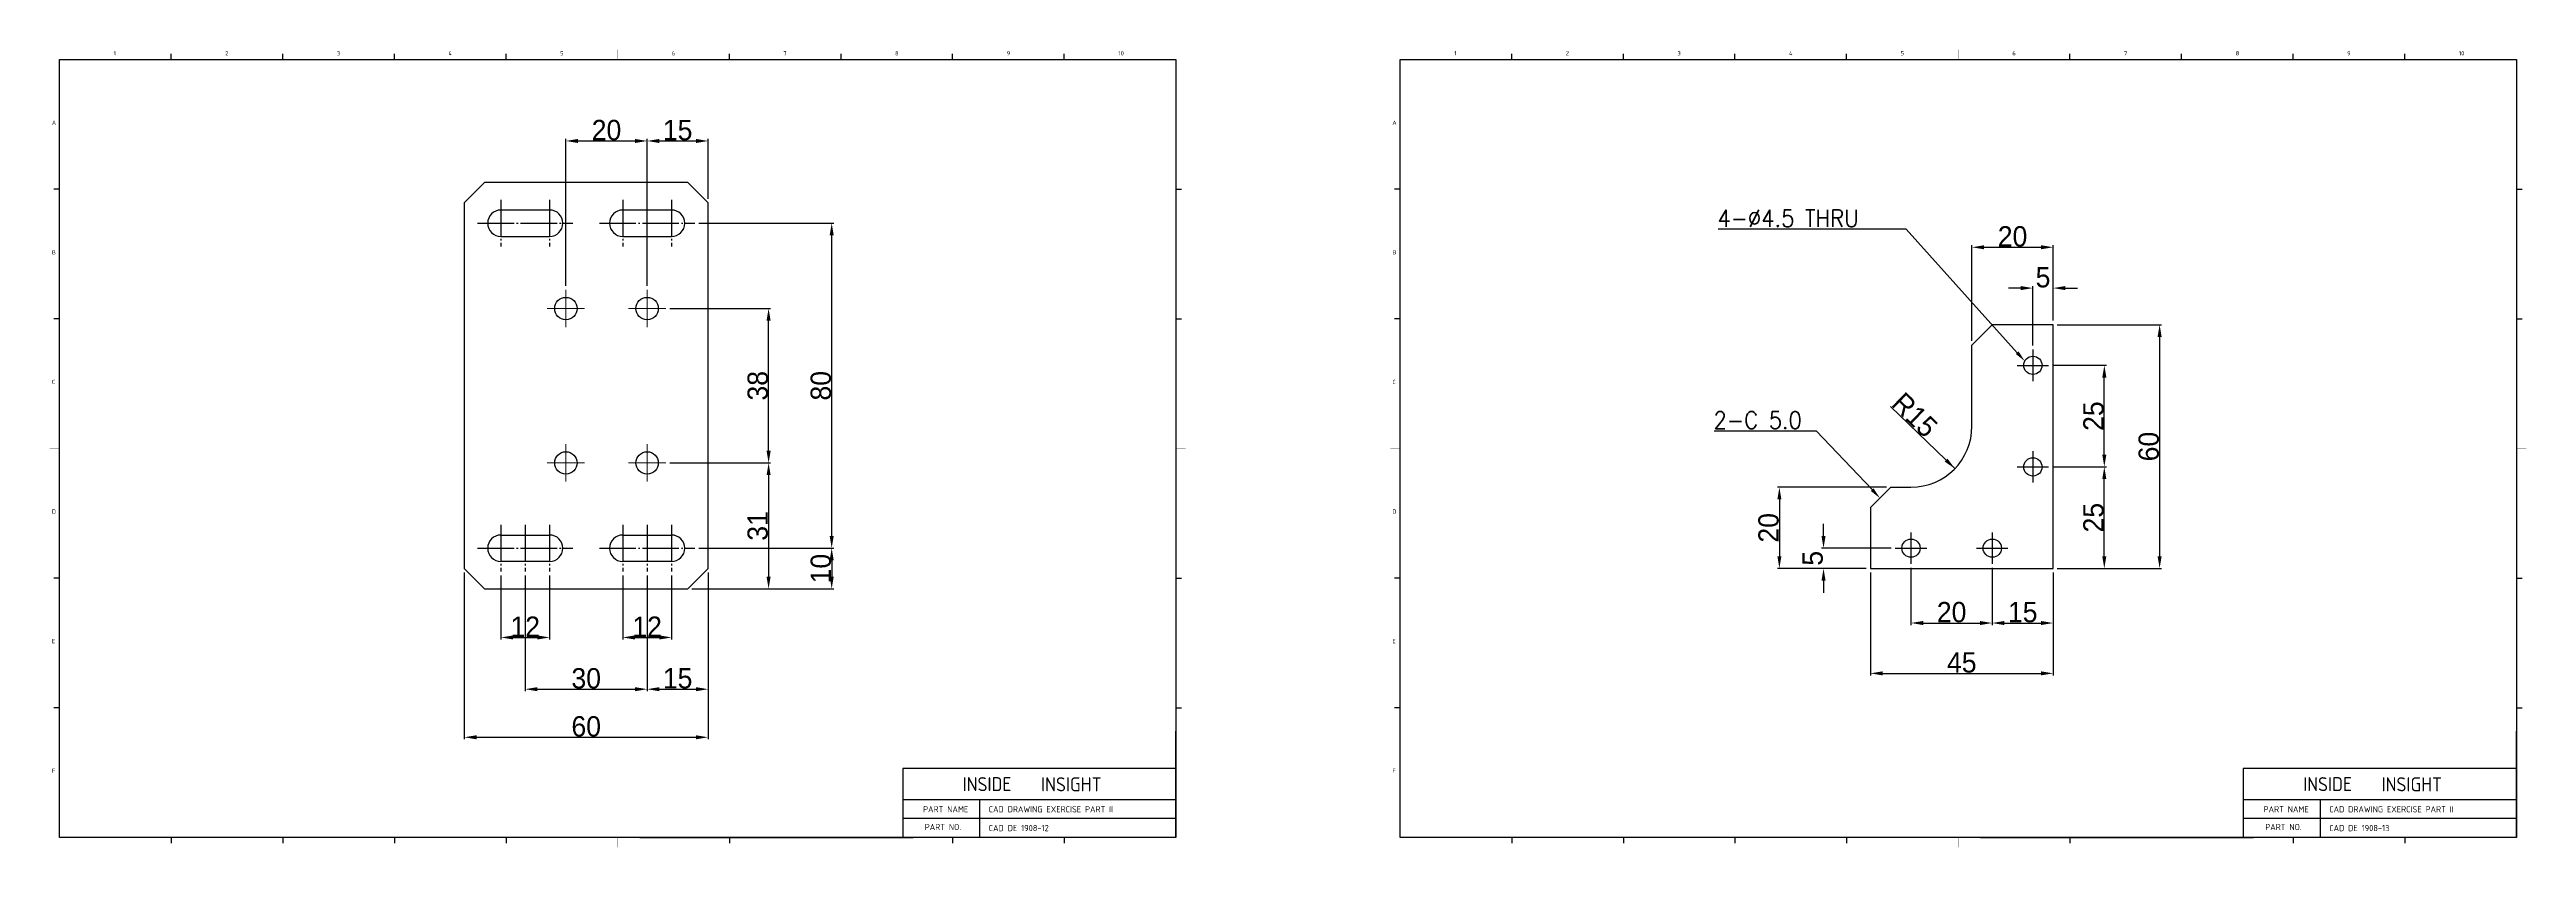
# Model space of a CAD drawing. Header units: inches. Extents: x 328 to 12229, y 132 to 477.
# Drawn here: x 10161 to 10770, y 133 to 330 of the extents above; entities that cross this region are included whole.
import ezdxf

# ---------------------------------------------------------------- set-up
doc = ezdxf.new("R2010")
doc.units = ezdxf.units.IN
doc.header["$MEASUREMENT"] = 0
doc.linetypes.add('C2', pattern=[7.05, 6, -0.4, 0.25, -0.4])
doc.linetypes.add('D2', pattern=[11.2, 8, -0.8, 0.4, -0.8, 0.4, -0.8])
doc.layers.add('1', color=1, linetype='C2')
doc.layers.add('3', color=3, linetype='D2')
doc.layers.add('DIMENSION', color=3, linetype='Continuous', lineweight=25)
doc.styles.add('A', font='GENISO', dxfattribs={"bigfont": 'WHGTXT'})
doc.styles.add('CADRASTD', font='romans.shx', dxfattribs={"width": 0.9, "bigfont": 'fhg.shx'})
doc.styles.get("Standard").update_dxf_attribs({"font": 'gulim.ttc'})
doc.dimstyles.new('Copy of Copy of inside insight-1', dxfattribs={"dimscale": 100, "dimtxt": 5, "dimasz": 3, "dimexe": 0.5, "dimexo": 1, "dimgap": 0.09, "dimtad": 1, "dimdec": 0, "dimzin": 0, "dimdsep": 46, "dimtxsty": 'Standard', "dimcen": 0.09, "dimdle": 1, "dimclrd": 3, "dimclre": 3, "dimclrt": 2, "dimadec": 0, "dimazin": 0, "dimtfac": 1, "dimtdec": 0, "dimtofl": 0, "dimtmove": 0, "dimatfit": 3, "dimfxl": 0, "dimtolj": 1, "dimtzin": 0, "dimarcsym": 0})

# ---------------------------------------------------------------- blocks, each defined once
blk = doc.blocks.new('SW_CENTERMARKSYMBOL_5')
at = {"color": 0, "linetype": 'Continuous', "lineweight": 0}
for p, q in [((-2.5, 0), (-4.6, 0)), ((0, 0), (-2.5, 0)), ((0, 2.5), (0, 4.6)), ((0, 0), (0, 2.5)), ((0, 0), (0, -2.5)), ((0, 0), (2.5, 0)), ((2.5, 0), (4.6, 0)), ((0, -2.5), (0, -4.6))]:
    blk.add_line(p, q, dxfattribs=at)
blk = doc.blocks.new('*D571')
at = {"layer": 'Defpoints', "color": 0}
for p in [(10312.28, 228.07), (10317.68, 197.07), (10337.57, 197.07)]:
    blk.add_point(p, dxfattribs=at)
at = {"layer": 'DIMENSION', "color": 3, "lineweight": -2}
for p, q in [((10313.28, 228.07), (10338.07, 228.07)), ((10337.57, 225.07), (10337.57, 200.07)), ((10318.68, 197.07), (10338.07, 197.07))]:
    blk.add_line(p, q, dxfattribs=at)
at = {"layer": 'DIMENSION', "color": 3}
for points in [[(10338.07, 225.07), (10337.07, 225.07), (10337.57, 228.07)], [(10337.07, 200.07), (10338.07, 200.07), (10337.57, 197.07)]]:
    blk.add_solid(points, dxfattribs=at)
at = {"layer": 'DIMENSION', "color": 2, "insert": (10334.91, 212.57), "char_height": 5, "attachment_point": 5, "rotation": 90}
blk.add_mtext('\\A1;31', dxfattribs=at)
blk = doc.blocks.new('*D572')
at = {"layer": 'Defpoints', "color": 0}
for p in [(10312.28, 266.07), (10337.57, 266.07), (10312.28, 228.07)]:
    blk.add_point(p, dxfattribs=at)
at = {"layer": 'DIMENSION', "color": 3, "lineweight": -2}
for p, q in [((10313.28, 266.07), (10338.07, 266.07)), ((10337.57, 231.07), (10337.57, 263.07)), ((10313.28, 228.07), (10338.07, 228.07))]:
    blk.add_line(p, q, dxfattribs=at)
at = {"layer": 'DIMENSION', "color": 3}
for points in [[(10338.07, 263.07), (10337.07, 263.07), (10337.57, 266.07)], [(10337.07, 231.07), (10338.07, 231.07), (10337.57, 228.07)]]:
    blk.add_solid(points, dxfattribs=at)
at = {"layer": 'DIMENSION', "color": 2, "insert": (10334.92, 247.07), "char_height": 5, "attachment_point": 5, "rotation": 90}
blk.add_mtext('\\A1;38', dxfattribs=at)
blk = doc.blocks.new('*D573')
at = {"layer": 'Defpoints', "color": 0}
for p in [(10319.43, 207.07), (10317.68, 197.07), (10353.1, 197.07)]:
    blk.add_point(p, dxfattribs=at)
at = {"layer": 'DIMENSION', "color": 3, "lineweight": -2}
for p, q in [((10320.43, 207.07), (10353.6, 207.07)), ((10353.1, 204.07), (10353.1, 200.07)), ((10318.68, 197.07), (10353.6, 197.07))]:
    blk.add_line(p, q, dxfattribs=at)
at = {"layer": 'DIMENSION', "color": 3}
for points in [[(10353.6, 204.07), (10352.6, 204.07), (10353.1, 207.07)], [(10352.6, 200.07), (10353.6, 200.07), (10353.1, 197.07)]]:
    blk.add_solid(points, dxfattribs=at)
at = {"layer": 'DIMENSION', "color": 2, "insert": (10350.45, 202.07), "char_height": 5, "attachment_point": 5, "rotation": 90}
blk.add_mtext('\\A1;10', dxfattribs=at)
blk = doc.blocks.new('*D574')
at = {"layer": 'Defpoints', "color": 0}
for p in [(10319.43, 287.07), (10353.1, 287.07), (10319.43, 207.07)]:
    blk.add_point(p, dxfattribs=at)
at = {"layer": 'DIMENSION', "color": 3, "lineweight": -2}
for p, q in [((10320.43, 287.07), (10353.6, 287.07)), ((10353.1, 210.07), (10353.1, 284.07)), ((10320.43, 207.07), (10353.6, 207.07))]:
    blk.add_line(p, q, dxfattribs=at)
at = {"layer": 'DIMENSION', "color": 3}
for points in [[(10353.6, 284.07), (10352.6, 284.07), (10353.1, 287.07)], [(10352.6, 210.07), (10353.6, 210.07), (10353.1, 207.07)]]:
    blk.add_solid(points, dxfattribs=at)
at = {"layer": 'DIMENSION', "color": 2, "insert": (10350.45, 247.07), "char_height": 5, "attachment_point": 5, "rotation": 90}
blk.add_mtext('\\A1;80', dxfattribs=at)
blk = doc.blocks.new('*D575')
at = {"layer": 'Defpoints', "color": 0}
for p in [(10322.68, 307.32), (10322.68, 292.07), (10307.68, 270.67)]:
    blk.add_point(p, dxfattribs=at)
at = {"layer": 'DIMENSION', "color": 3, "lineweight": -2}
for p, q in [((10307.68, 271.67), (10307.68, 307.82)), ((10310.68, 307.32), (10319.68, 307.32)), ((10322.68, 293.07), (10322.68, 307.82))]:
    blk.add_line(p, q, dxfattribs=at)
at = {"layer": 'DIMENSION', "color": 3}
for points in [[(10310.68, 307.82), (10310.68, 306.82), (10307.68, 307.32)], [(10319.68, 306.82), (10319.68, 307.82), (10322.68, 307.32)]]:
    blk.add_solid(points, dxfattribs=at)
at = {"layer": 'DIMENSION', "color": 2, "insert": (10315.18, 309.98), "char_height": 5, "attachment_point": 5}
blk.add_mtext('\\A1;15', dxfattribs=at)
blk = doc.blocks.new('*D576')
at = {"layer": 'Defpoints', "color": 0}
for p in [(10307.68, 307.32), (10287.68, 270.67), (10307.68, 270.67)]:
    blk.add_point(p, dxfattribs=at)
at = {"layer": 'DIMENSION', "color": 3, "lineweight": -2}
for p, q in [((10287.68, 271.67), (10287.68, 307.82)), ((10290.68, 307.32), (10304.68, 307.32)), ((10307.68, 271.67), (10307.68, 307.82))]:
    blk.add_line(p, q, dxfattribs=at)
at = {"layer": 'DIMENSION', "color": 3}
for points in [[(10290.68, 307.82), (10290.68, 306.82), (10287.68, 307.32)], [(10304.68, 306.82), (10304.68, 307.82), (10307.68, 307.32)]]:
    blk.add_solid(points, dxfattribs=at)
at = {"layer": 'DIMENSION', "color": 2, "insert": (10297.68, 309.98), "char_height": 5, "attachment_point": 5}
blk.add_mtext('\\A1;20', dxfattribs=at)
blk = doc.blocks.new('*D577')
at = {"layer": 'Defpoints', "color": 0}
for p in [(10301.68, 201.33), (10313.68, 201.33), (10313.68, 185.12)]:
    blk.add_point(p, dxfattribs=at)
at = {"layer": 'DIMENSION', "color": 3, "lineweight": -2}
for p, q in [((10301.68, 200.33), (10301.68, 184.62)), ((10313.68, 200.33), (10313.68, 184.62)), ((10304.68, 185.12), (10310.68, 185.12))]:
    blk.add_line(p, q, dxfattribs=at)
at = {"layer": 'DIMENSION', "color": 3}
for points in [[(10304.68, 185.62), (10304.68, 184.62), (10301.68, 185.12)], [(10310.68, 184.62), (10310.68, 185.62), (10313.68, 185.12)]]:
    blk.add_solid(points, dxfattribs=at)
at = {"layer": 'DIMENSION', "color": 2, "insert": (10307.68, 187.77), "char_height": 5, "attachment_point": 5}
blk.add_mtext('\\A1;12', dxfattribs=at)
blk = doc.blocks.new('*D578')
at = {"layer": 'Defpoints', "color": 0}
for p in [(10271.68, 201.33), (10283.68, 201.33), (10283.68, 185.12)]:
    blk.add_point(p, dxfattribs=at)
at = {"layer": 'DIMENSION', "color": 3, "lineweight": -2}
for p, q in [((10271.68, 200.33), (10271.68, 184.62)), ((10283.68, 200.33), (10283.68, 184.62)), ((10274.68, 185.12), (10280.68, 185.12))]:
    blk.add_line(p, q, dxfattribs=at)
at = {"layer": 'DIMENSION', "color": 3}
for points in [[(10274.68, 185.62), (10274.68, 184.62), (10271.68, 185.12)], [(10280.68, 184.62), (10280.68, 185.62), (10283.68, 185.12)]]:
    blk.add_solid(points, dxfattribs=at)
at = {"layer": 'DIMENSION', "color": 2, "insert": (10277.68, 187.77), "char_height": 5, "attachment_point": 5}
blk.add_mtext('\\A1;12', dxfattribs=at)
blk = doc.blocks.new('*D579')
at = {"layer": 'Defpoints', "color": 0}
for p in [(10307.68, 201.33), (10322.68, 202.07), (10322.68, 172.38)]:
    blk.add_point(p, dxfattribs=at)
at = {"layer": 'DIMENSION', "color": 3, "lineweight": -2}
for p, q in [((10307.68, 200.33), (10307.68, 171.88)), ((10322.68, 201.07), (10322.68, 171.88)), ((10310.68, 172.38), (10319.68, 172.38))]:
    blk.add_line(p, q, dxfattribs=at)
at = {"layer": 'DIMENSION', "color": 3}
for points in [[(10310.68, 172.88), (10310.68, 171.88), (10307.68, 172.38)], [(10319.68, 171.88), (10319.68, 172.88), (10322.68, 172.38)]]:
    blk.add_solid(points, dxfattribs=at)
at = {"layer": 'DIMENSION', "color": 2, "insert": (10315.18, 175.04), "char_height": 5, "attachment_point": 5}
blk.add_mtext('\\A1;15', dxfattribs=at)
blk = doc.blocks.new('*D580')
at = {"layer": 'Defpoints', "color": 0}
for p in [(10277.68, 201.33), (10307.68, 201.33), (10307.68, 172.38)]:
    blk.add_point(p, dxfattribs=at)
at = {"layer": 'DIMENSION', "color": 3, "lineweight": -2}
for p, q in [((10277.68, 200.33), (10277.68, 171.88)), ((10307.68, 200.33), (10307.68, 171.88)), ((10280.68, 172.38), (10304.68, 172.38))]:
    blk.add_line(p, q, dxfattribs=at)
at = {"layer": 'DIMENSION', "color": 3}
for points in [[(10280.68, 172.88), (10280.68, 171.88), (10277.68, 172.38)], [(10304.68, 171.88), (10304.68, 172.88), (10307.68, 172.38)]]:
    blk.add_solid(points, dxfattribs=at)
at = {"layer": 'DIMENSION', "color": 2, "insert": (10292.68, 175.03), "char_height": 5, "attachment_point": 5}
blk.add_mtext('\\A1;30', dxfattribs=at)
blk = doc.blocks.new('*D581')
at = {"layer": 'Defpoints', "color": 0}
for p in [(10262.68, 202.07), (10322.68, 202.07), (10322.68, 160.55)]:
    blk.add_point(p, dxfattribs=at)
at = {"layer": 'DIMENSION', "color": 3, "lineweight": -2}
for p, q in [((10262.68, 201.07), (10262.68, 160.05)), ((10322.68, 201.07), (10322.68, 160.05)), ((10265.68, 160.55), (10319.68, 160.55))]:
    blk.add_line(p, q, dxfattribs=at)
at = {"layer": 'DIMENSION', "color": 3}
for points in [[(10265.68, 161.05), (10265.68, 160.05), (10262.68, 160.55)], [(10319.68, 160.05), (10319.68, 161.05), (10322.68, 160.55)]]:
    blk.add_solid(points, dxfattribs=at)
at = {"layer": 'DIMENSION', "color": 2, "insert": (10292.68, 163.2), "char_height": 5, "attachment_point": 5}
blk.add_mtext('\\A1;60', dxfattribs=at)
blk = doc.blocks.new('*D582')
at = {"layer": 'Defpoints', "color": 0}
for p in [(10618.74, 237.1), (10629.54, 226.68)]:
    blk.add_point(p, dxfattribs=at)
at = {"layer": 'DIMENSION', "color": 3, "lineweight": -2}
blk.add_line((10629.54, 226.68), (10613.68, 241.98), dxfattribs=at)
at = {"layer": 'DIMENSION', "color": 3}
blk.add_solid([(10627.03, 228.41), (10627.73, 229.13), (10629.54, 226.68)], dxfattribs=at)
at = {"layer": 'DIMENSION', "color": 2, "insert": (10619.66, 239.9), "char_height": 5, "attachment_point": 5, "rotation": 316.03794}
blk.add_mtext('\\A1;R15', dxfattribs=at)
blk = doc.blocks.new('*D583')
at = {"layer": 'Defpoints', "color": 0}
for p in [(10597.21, 202.1), (10608.74, 202.1), (10614.88, 207.1)]:
    blk.add_point(p, dxfattribs=at)
at = {"layer": 'DIMENSION', "color": 3, "lineweight": -2}
for p, q in [((10597.21, 210.1), (10597.21, 213.1)), ((10613.88, 207.1), (10596.71, 207.1)), ((10607.74, 202.1), (10596.71, 202.1)), ((10597.21, 199.1), (10597.21, 196.1))]:
    blk.add_line(p, q, dxfattribs=at)
at = {"layer": 'DIMENSION', "color": 3}
for points in [[(10596.71, 210.1), (10597.71, 210.1), (10597.21, 207.1)], [(10597.71, 199.1), (10596.71, 199.1), (10597.21, 202.1)]]:
    blk.add_solid(points, dxfattribs=at)
at = {"layer": 'DIMENSION', "color": 2, "insert": (10594.56, 204.6), "char_height": 5, "attachment_point": 5, "rotation": 90}
blk.add_mtext('\\A1;5', dxfattribs=at)
blk = doc.blocks.new('*D584')
at = {"layer": 'Defpoints', "color": 0}
for p in [(10652.6, 227.1), (10666.32, 227.1), (10653.74, 202.1)]:
    blk.add_point(p, dxfattribs=at)
at = {"layer": 'DIMENSION', "color": 3, "lineweight": -2}
for p, q in [((10653.6, 227.1), (10666.82, 227.1)), ((10666.32, 205.1), (10666.32, 224.1)), ((10654.74, 202.1), (10666.82, 202.1))]:
    blk.add_line(p, q, dxfattribs=at)
at = {"layer": 'DIMENSION', "color": 3}
for points in [[(10666.82, 224.1), (10665.82, 224.1), (10666.32, 227.1)], [(10665.82, 205.1), (10666.82, 205.1), (10666.32, 202.1)]]:
    blk.add_solid(points, dxfattribs=at)
at = {"layer": 'DIMENSION', "color": 2, "insert": (10663.67, 214.6), "char_height": 5, "attachment_point": 5, "rotation": 90}
blk.add_mtext('\\A1;25', dxfattribs=at)
blk = doc.blocks.new('*D585')
at = {"layer": 'Defpoints', "color": 0}
for p in [(10652.6, 252.1), (10666.32, 252.1), (10652.6, 227.1)]:
    blk.add_point(p, dxfattribs=at)
at = {"layer": 'DIMENSION', "color": 3, "lineweight": -2}
for p, q in [((10653.6, 252.1), (10666.82, 252.1)), ((10666.32, 230.1), (10666.32, 249.1)), ((10653.6, 227.1), (10666.82, 227.1))]:
    blk.add_line(p, q, dxfattribs=at)
at = {"layer": 'DIMENSION', "color": 3}
for points in [[(10666.82, 249.1), (10665.82, 249.1), (10666.32, 252.1)], [(10665.82, 230.1), (10666.82, 230.1), (10666.32, 227.1)]]:
    blk.add_solid(points, dxfattribs=at)
at = {"layer": 'DIMENSION', "color": 2, "insert": (10663.67, 239.6), "char_height": 5, "attachment_point": 5, "rotation": 90}
blk.add_mtext('\\A1;25', dxfattribs=at)
blk = doc.blocks.new('*D586')
at = {"layer": 'Defpoints', "color": 0}
for p in [(10653.74, 262.1), (10653.74, 202.1), (10679.93, 202.1)]:
    blk.add_point(p, dxfattribs=at)
at = {"layer": 'DIMENSION', "color": 3, "lineweight": -2}
for p, q in [((10654.74, 262.1), (10680.43, 262.1)), ((10679.93, 259.1), (10679.93, 205.1)), ((10654.74, 202.1), (10680.43, 202.1))]:
    blk.add_line(p, q, dxfattribs=at)
at = {"layer": 'DIMENSION', "color": 3}
for points in [[(10680.43, 259.1), (10679.43, 259.1), (10679.93, 262.1)], [(10679.43, 205.1), (10680.43, 205.1), (10679.93, 202.1)]]:
    blk.add_solid(points, dxfattribs=at)
at = {"layer": 'DIMENSION', "color": 2, "insert": (10677.28, 232.1), "char_height": 5, "attachment_point": 5, "rotation": 90}
blk.add_mtext('\\A1;60', dxfattribs=at)
blk = doc.blocks.new('*D587')
at = {"layer": 'Defpoints', "color": 0}
for p in [(10653.74, 271.11), (10653.74, 262.1), (10648.74, 255.96)]:
    blk.add_point(p, dxfattribs=at)
at = {"layer": 'DIMENSION', "color": 3, "lineweight": -2}
for p, q in [((10645.74, 271.11), (10642.74, 271.11)), ((10648.74, 256.96), (10648.74, 271.61)), ((10653.74, 263.1), (10653.74, 271.61)), ((10656.74, 271.11), (10659.74, 271.11))]:
    blk.add_line(p, q, dxfattribs=at)
at = {"layer": 'DIMENSION', "color": 3}
for points in [[(10645.74, 270.61), (10645.74, 271.61), (10648.74, 271.11)], [(10656.74, 271.61), (10656.74, 270.61), (10653.74, 271.11)]]:
    blk.add_solid(points, dxfattribs=at)
at = {"layer": 'DIMENSION', "color": 2, "insert": (10651.24, 273.76), "char_height": 5, "attachment_point": 5}
blk.add_mtext('\\A1;5', dxfattribs=at)
blk = doc.blocks.new('*D588')
at = {"layer": 'Defpoints', "color": 0}
for p in [(10653.74, 281.16), (10633.74, 257.1), (10653.74, 262.1)]:
    blk.add_point(p, dxfattribs=at)
at = {"layer": 'DIMENSION', "color": 3, "lineweight": -2}
for p, q in [((10633.74, 258.1), (10633.74, 281.66)), ((10636.74, 281.16), (10650.74, 281.16)), ((10653.74, 263.1), (10653.74, 281.66))]:
    blk.add_line(p, q, dxfattribs=at)
at = {"layer": 'DIMENSION', "color": 3}
for points in [[(10636.74, 281.66), (10636.74, 280.66), (10633.74, 281.16)], [(10650.74, 280.66), (10650.74, 281.66), (10653.74, 281.16)]]:
    blk.add_solid(points, dxfattribs=at)
at = {"layer": 'DIMENSION', "color": 2, "insert": (10643.74, 283.81), "char_height": 5, "attachment_point": 5}
blk.add_mtext('\\A1;20', dxfattribs=at)
blk = doc.blocks.new('*D589')
at = {"layer": 'Defpoints', "color": 0}
for p in [(10613.74, 222.1), (10586.35, 202.1), (10608.74, 202.1)]:
    blk.add_point(p, dxfattribs=at)
at = {"layer": 'DIMENSION', "color": 3, "lineweight": -2}
for p, q in [((10612.74, 222.1), (10585.85, 222.1)), ((10586.35, 219.1), (10586.35, 205.1)), ((10607.74, 202.1), (10585.85, 202.1))]:
    blk.add_line(p, q, dxfattribs=at)
at = {"layer": 'DIMENSION', "color": 3}
for points in [[(10586.85, 219.1), (10585.85, 219.1), (10586.35, 222.1)], [(10585.85, 205.1), (10586.85, 205.1), (10586.35, 202.1)]]:
    blk.add_solid(points, dxfattribs=at)
at = {"layer": 'DIMENSION', "color": 2, "insert": (10583.7, 212.1), "char_height": 5, "attachment_point": 5, "rotation": 90}
blk.add_mtext('\\A1;20', dxfattribs=at)
blk = doc.blocks.new('*D590')
at = {"layer": 'Defpoints', "color": 0}
for p in [(10638.74, 203.23), (10653.74, 202.1), (10653.74, 188.67)]:
    blk.add_point(p, dxfattribs=at)
at = {"layer": 'DIMENSION', "color": 3, "lineweight": -2}
for p, q in [((10638.74, 202.23), (10638.74, 188.17)), ((10653.74, 201.1), (10653.74, 188.17)), ((10641.74, 188.67), (10650.74, 188.67))]:
    blk.add_line(p, q, dxfattribs=at)
at = {"layer": 'DIMENSION', "color": 3}
for points in [[(10641.74, 189.17), (10641.74, 188.17), (10638.74, 188.67)], [(10650.74, 188.17), (10650.74, 189.17), (10653.74, 188.67)]]:
    blk.add_solid(points, dxfattribs=at)
at = {"layer": 'DIMENSION', "color": 2, "insert": (10646.24, 191.33), "char_height": 5, "attachment_point": 5}
blk.add_mtext('\\A1;15', dxfattribs=at)
blk = doc.blocks.new('*D591')
at = {"layer": 'Defpoints', "color": 0}
for p in [(10618.74, 203.23), (10638.74, 203.23), (10638.74, 188.67)]:
    blk.add_point(p, dxfattribs=at)
at = {"layer": 'DIMENSION', "color": 3, "lineweight": -2}
for p, q in [((10618.74, 202.23), (10618.74, 188.17)), ((10638.74, 202.23), (10638.74, 188.17)), ((10621.74, 188.67), (10635.74, 188.67))]:
    blk.add_line(p, q, dxfattribs=at)
at = {"layer": 'DIMENSION', "color": 3}
for points in [[(10621.74, 189.17), (10621.74, 188.17), (10618.74, 188.67)], [(10635.74, 188.17), (10635.74, 189.17), (10638.74, 188.67)]]:
    blk.add_solid(points, dxfattribs=at)
at = {"layer": 'DIMENSION', "color": 2, "insert": (10628.74, 191.33), "char_height": 5, "attachment_point": 5}
blk.add_mtext('\\A1;20', dxfattribs=at)
blk = doc.blocks.new('*D592')
at = {"layer": 'Defpoints', "color": 0}
for p in [(10608.74, 202.1), (10653.74, 202.1), (10653.74, 176.28)]:
    blk.add_point(p, dxfattribs=at)
at = {"layer": 'DIMENSION', "color": 3, "lineweight": -2}
for p, q in [((10608.74, 201.1), (10608.74, 175.78)), ((10653.74, 201.1), (10653.74, 175.78)), ((10611.74, 176.28), (10650.74, 176.28))]:
    blk.add_line(p, q, dxfattribs=at)
at = {"layer": 'DIMENSION', "color": 3}
for points in [[(10611.74, 176.78), (10611.74, 175.78), (10608.74, 176.28)], [(10650.74, 175.78), (10650.74, 176.78), (10653.74, 176.28)]]:
    blk.add_solid(points, dxfattribs=at)
at = {"layer": 'DIMENSION', "color": 2, "insert": (10631.24, 178.94), "char_height": 5, "attachment_point": 5}
blk.add_mtext('\\A1;45', dxfattribs=at)

msp = doc.modelspace()

# ---------------------------------------------------------------- linework, layer by layer
at = {"linetype": 'Continuous'}
for p, q in [((10163.063883, 327.359032), (10437.815883, 327.359032)), ((10163.063883, 135.896632), (10163.063883, 327.359032)), ((10437.815883, 327.359032), (10437.815883, 135.896632)), ((10492.997863, 327.359032), (10767.749863, 327.359032)), ((10492.997863, 135.896632), (10492.997863, 327.359032)), ((10767.749863, 327.359032), (10767.749863, 135.896632)), ((10437.815883, 135.896632), (10163.063883, 135.896632)), ((10767.749863, 135.896632), (10492.997863, 135.896632))]:
    msp.add_line(p, q, dxfattribs=at)
at = {"lineweight": 25}
for p, q in [((10267.677929, 297.074862), (10262.677929, 292.074862)), ((10317.677929, 297.074862), (10267.677929, 297.074862)), ((10322.677929, 292.074862), (10317.677929, 297.074862)), ((10262.677929, 292.074862), (10262.677929, 272.324862)), ((10283.677929, 290.324862), (10271.677929, 290.324862)), ((10313.677929, 290.324862), (10301.677929, 290.324862)), ((10322.677929, 202.074862), (10322.677929, 292.074862)), ((10271.677929, 283.824862), (10283.677929, 283.824862)), ((10301.677929, 283.824862), (10313.677929, 283.824862)), ((10262.677929, 272.324862), (10262.677929, 221.824862)), ((10638.740514, 262.097705), (10633.740514, 257.097705)), ((10633.740514, 237.097705), (10633.740514, 257.097705)), ((10653.740514, 262.097705), (10638.740514, 262.097705)), ((10653.740514, 202.097705), (10653.740514, 262.097705)), ((10262.677929, 221.824862), (10262.677929, 202.074862)), ((10613.740514, 222.097705), (10608.740514, 217.097705)), ((10613.740514, 222.097705), (10618.740514, 222.097705)), ((10608.740514, 217.097705), (10608.740514, 202.097705)), ((10271.677929, 210.324862), (10283.677929, 210.324862)), ((10301.677929, 210.324862), (10313.677929, 210.324862)), ((10262.677929, 202.074862), (10267.677929, 197.074862)), ((10283.677929, 203.824862), (10271.677929, 203.824862)), ((10313.677929, 203.824862), (10301.677929, 203.824862)), ((10317.677929, 197.074862), (10322.677929, 202.074862)), ((10608.740514, 202.097705), (10653.740514, 202.097705)), ((10267.677929, 197.074862), (10317.677929, 197.074862))]:
    msp.add_line(p, q, dxfattribs=at)
at = {"ltscale": 1.5}
msp.add_line((10317.677929, 297.074862), (10267.677929, 297.074862), dxfattribs=at)
at = {"lineweight": 25}
for centre, radius in [((10287.677929, 266.074862), 2.75), ((10307.677929, 266.074862), 2.75), ((10648.740514, 252.097705), 2.25), ((10287.677929, 228.074862), 2.75), ((10307.677929, 228.074862), 2.75), ((10648.740514, 227.097705), 2.25), ((10618.740514, 207.097705), 2.25), ((10638.740514, 207.097705), 2.25)]:
    msp.add_circle(centre, radius, dxfattribs=at)
for centre, radius, start, end in [((10271.677929, 287.074862), 3.25, 90, 270), ((10283.677929, 287.074862), 3.25, 270, 90), ((10301.677929, 287.074862), 3.25, 90, 270), ((10313.677929, 287.074862), 3.25, 270, 90), ((10618.740514, 237.097705), 15, 270, 0), ((10271.677929, 207.074862), 3.25, 90, 270), ((10283.677929, 207.074862), 3.25, 270, 90), ((10301.677929, 207.074862), 3.25, 90, 270), ((10313.677929, 207.074862), 3.25, 270, 90)]:
    msp.add_arc(centre, radius, start, end, dxfattribs=at)
at = {"color": 1}
for points in [[(10644.516547, 254.898881), (10646.750336, 253.14732), (10645.205366, 255.528674)], [(10608.839379, 221.18192), (10611.073168, 219.430359), (10609.528199, 221.811713)]]:
    msp.add_solid(points, dxfattribs=at)
at = {"layer": '1', "ltscale": 1.5}
for p, q in [((10271.677929, 292.822804), (10271.677929, 281.32692)), ((10283.677929, 292.822804), (10283.677929, 281.32692)), ((10301.677929, 292.822804), (10301.677929, 281.32692)), ((10313.677929, 292.822804), (10313.677929, 281.32692)), ((10265.929986, 287.074862), (10289.425871, 287.074862)), ((10295.929986, 287.074862), (10319.425871, 287.074862)), ((10644.876397, 252.097705), (10652.604632, 252.097705)), ((10648.740514, 255.961823), (10648.740514, 248.233588)), ((10644.876397, 227.097705), (10652.604632, 227.097705)), ((10648.740514, 230.961823), (10648.740514, 223.233588)), ((10271.677929, 212.822804), (10271.677929, 201.32692)), ((10277.677929, 212.822804), (10277.677929, 201.32692)), ((10283.677929, 212.822804), (10283.677929, 201.32692)), ((10301.677929, 212.822804), (10301.677929, 201.32692)), ((10307.677929, 212.822804), (10307.677929, 201.32692)), ((10313.677929, 212.822804), (10313.677929, 201.32692)), ((10618.740514, 210.961823), (10618.740514, 203.233588)), ((10638.740514, 210.961823), (10638.740514, 203.233588)), ((10265.929986, 207.074862), (10289.425871, 207.074862)), ((10295.929986, 207.074862), (10319.425871, 207.074862)), ((10614.876397, 207.097705), (10622.604632, 207.097705)), ((10634.876397, 207.097705), (10642.604632, 207.097705))]:
    msp.add_line(p, q, dxfattribs=at)
at = {"layer": '3', "color": 3, "linetype": 'Continuous'}
for p, q in [((10190.539083, 327.359032), (10190.539083, 328.741432)), ((10218.014283, 327.359032), (10218.014283, 328.741432)), ((10272.964683, 327.359032), (10272.964683, 328.741432)), ((10327.915083, 327.359032), (10327.915083, 328.741432)), ((10355.390283, 327.359032), (10355.390283, 328.741432)), ((10382.865483, 327.359032), (10382.865483, 328.741432)), ((10410.340683, 327.359032), (10410.340683, 328.741432)), ((10520.473063, 327.359032), (10520.473063, 328.741432)), ((10547.948263, 327.359032), (10547.948263, 328.741432)), ((10602.898663, 327.359032), (10602.898663, 328.741432)), ((10657.849063, 327.359032), (10657.849063, 328.741432)), ((10685.324263, 327.359032), (10685.324263, 328.741432)), ((10712.799463, 327.359032), (10712.799463, 328.741432)), ((10740.274663, 327.359032), (10740.274663, 328.741432)), ((10163.063883, 295.460152), (10161.681483, 295.460152)), ((10437.815883, 295.460152), (10439.198283, 295.460152)), ((10492.997863, 295.460152), (10491.615463, 295.460152)), ((10767.749863, 295.460152), (10769.132263, 295.460152)), ((10163.063883, 263.561272), (10161.681483, 263.561272)), ((10437.815883, 263.561272), (10439.198283, 263.561272)), ((10492.997863, 263.561272), (10491.615463, 263.561272)), ((10767.749863, 263.561272), (10769.132263, 263.561272)), ((10163.063883, 199.694392), (10161.681483, 199.694392)), ((10437.815883, 199.694392), (10439.198283, 199.694392)), ((10492.997863, 199.694392), (10491.615463, 199.694392)), ((10767.749863, 199.694392), (10769.132263, 199.694392)), ((10163.063883, 167.795512), (10161.681483, 167.795512)), ((10437.815883, 167.795512), (10439.198283, 167.795512)), ((10492.997863, 167.795512), (10491.615463, 167.795512)), ((10767.749863, 167.795512), (10769.132263, 167.795512)), ((10437.815883, 135.896632), (10437.815883, 162.070648)), ((10767.749863, 135.896632), (10767.749863, 162.070648)), ((10437.815883, 152.83276), (10370.584587, 152.83276)), ((10370.584587, 152.83276), (10370.584587, 135.896632)), ((10767.749863, 152.83276), (10700.518567, 152.83276)), ((10700.518567, 152.83276), (10700.518567, 135.896632)), ((10437.815883, 145.13452), (10370.584587, 145.13452)), ((10437.815883, 140.515576), (10370.584587, 140.515576)), ((10389.573579, 135.896632), (10389.573579, 145.13452)), ((10767.749863, 145.13452), (10700.518567, 145.13452)), ((10767.749863, 140.515576), (10700.518567, 140.515576)), ((10719.507559, 135.896632), (10719.507559, 145.13452)), ((10190.539083, 135.896632), (10190.539083, 134.514232)), ((10218.014283, 135.896632), (10218.014283, 134.514232)), ((10245.489483, 135.896632), (10245.489483, 134.514232)), ((10272.964683, 135.896632), (10272.964683, 134.514232)), ((10305.893141, 135.896632), (10373.124437, 135.896632)), ((10327.915083, 135.896632), (10327.915083, 134.514232)), ((10382.865483, 135.896632), (10382.865483, 134.514232)), ((10410.340683, 135.896632), (10410.340683, 134.514232)), ((10520.473063, 135.896632), (10520.473063, 134.514232)), ((10547.948263, 135.896632), (10547.948263, 134.514232)), ((10575.423463, 135.896632), (10575.423463, 134.514232)), ((10602.898663, 135.896632), (10602.898663, 134.514232)), ((10635.827121, 135.896632), (10703.058417, 135.896632)), ((10657.849063, 135.896632), (10657.849063, 134.514232)), ((10712.799463, 135.896632), (10712.799463, 134.514232)), ((10740.274663, 135.896632), (10740.274663, 134.514232))]:
    msp.add_line(p, q, dxfattribs=at)
at = {"layer": '3', "linetype": 'Continuous'}
for p, q in [((10245.489483, 327.359032), (10245.489483, 328.741432)), ((10575.423463, 327.359032), (10575.423463, 328.741432))]:
    msp.add_line(p, q, dxfattribs=at)
at = {"layer": '3', "color": 3, "linetype": 'Continuous', "const_width": 0.10368}
for points in [[(10300.439883, 327.359032), (10300.439883, 329.778232)], [(10630.373863, 327.359032), (10630.373863, 329.778232)], [(10163.063883, 231.627832), (10160.644683, 231.627832)], [(10437.815883, 231.627832), (10440.235083, 231.627832)], [(10492.997863, 231.627832), (10490.578663, 231.627832)], [(10767.749863, 231.627832), (10770.169063, 231.627832)], [(10300.439883, 135.896632), (10300.439883, 133.477432)], [(10630.373863, 135.896632), (10630.373863, 133.477432)]]:
    msp.add_lwpolyline(points, dxfattribs=at)
at = {"layer": 'DIMENSION'}
for points in [[(10644.860957, 255.213777), (10617.530053, 285.58982), (10571.264742, 285.58982)], [(10609.183789, 221.496817), (10595.467117, 235.909285), (10570.335876, 235.909285)]]:
    msp.add_lwpolyline(points, dxfattribs=at)

# ---------------------------------------------------------------- block references
at = {"layer": '1', "lineweight": 0}
for p in [(10287.677929, 266.074862), (10307.677929, 266.074862), (10287.677929, 228.074862), (10307.677929, 228.074862)]:
    msp.add_blockref('SW_CENTERMARKSYMBOL_5', p, dxfattribs=at)

# ---------------------------------------------------------------- texts
at = {"linetype": 'Continuous', "style": 'A'}
for s, height, p in [('1', 1.0368, (10176.369483, 328.395832)), ('2', 1.0368, (10203.844683, 328.395832)), ('3', 1.0368, (10231.319883, 328.395832)), ('4', 1.0368, (10258.795083, 328.395832)), ('5', 1.0368, (10286.270283, 328.395832)), ('6', 1.0368, (10313.745483, 328.395832)), ('7', 1.0368, (10341.220683, 328.395832)), ('8', 1.0368, (10368.695883, 328.395832)), ('9', 1.0368, (10396.171083, 328.395832)), ('10', 1.0368, (10423.646283, 328.395832)), ('1', 1.0368, (10506.303463, 328.395832)), ('2', 1.0368, (10533.778663, 328.395832)), ('3', 1.0368, (10561.253863, 328.395832)), ('4', 1.0368, (10588.729063, 328.395832)), ('5', 1.0368, (10616.204263, 328.395832)), ('6', 1.0368, (10643.679463, 328.395832)), ('7', 1.0368, (10671.154663, 328.395832)), ('8', 1.0368, (10698.629863, 328.395832)), ('9', 1.0368, (10726.105063, 328.395832)), ('10', 1.0368, (10753.580263, 328.395832)), ('A', 1.0368, (10161.163083, 311.288632)), ('A', 1.0368, (10491.097063, 311.288632)), ('B', 1.0368, (10161.163083, 279.389752)), ('B', 1.0368, (10491.097063, 279.389752)), ('C', 1.0368, (10161.163083, 247.490872)), ('C', 1.0368, (10491.097063, 247.490872)), ('D', 1.0368, (10161.163083, 215.591992)), ('D', 1.0368, (10491.097063, 215.591992)), ('E', 1.0368, (10161.163083, 183.693112)), ('E', 1.0368, (10491.097063, 183.693112)), ('F', 1.0368, (10161.163083, 151.794232)), ('F', 1.0368, (10491.097063, 151.794232)), ('INSIDE', 3.4510268, (10385.326053, 147.286157)), ('INSIGHT', 3.4510268, (10404.629198, 147.242364)), ('INSIDE', 3.4510268, (10715.260033, 147.286157)), ('INSIGHT', 3.4510268, (10734.563178, 147.242364)), ('PART NAME', 1.539648, (10375.584216, 142.055224)), ('CAD DRAWING EXERCISE PART II', 1.539648, (10391.741016, 142.055224)), ('PART NAME', 1.539648, (10705.518196, 142.055224)), ('CAD DRAWING EXERCISE PART II', 1.539648, (10721.674996, 142.055224)), ('PART NO.', 1.539648, (10375.991144, 137.692888)), ('CAD DE 1908-12', 1.539648, (10391.741016, 137.43628)), ('PART NO.', 1.539648, (10705.925124, 137.692888)), ('CAD DE 1908-13', 1.539648, (10721.674996, 137.43628))]:
    msp.add_text(s, height=height, dxfattribs=at).set_placement(p)
at = {"layer": 'DIMENSION', "style": 'CADRASTD', "width": 0.9}
for s, p in [('4-%%C4.5 THRU', (10571.101609, 286.17782)), ('2-C 5.0', (10570.172743, 236.497285))]:
    msp.add_text(s, height=4.2336, dxfattribs=at).set_placement(p)

# ---------------------------------------------------------------- dimensions: what is measured, and where the dimension line sits
at = {"layer": 'DIMENSION'}
for base, p1, p2, picture, middle in [((10307.677929, 307.324665), (10287.677929, 270.674862), (10307.677929, 270.674862), '*D576', (10297.677929, 309.977165)), ((10322.677929, 307.324665), (10307.677929, 270.674862), (10322.677929, 292.074862), '*D575', (10315.177929, 309.982165)), ((10653.740514, 281.158325), (10633.740514, 257.097705), (10653.740514, 262.097705), '*D588', (10643.740514, 283.810825)), ((10653.740514, 271.110975), (10648.740514, 255.961823), (10653.740514, 262.097705), '*D587', (10651.240514, 273.760975)), ((10322.677929, 160.547086), (10262.677929, 202.074862), (10322.677929, 202.074862), '*D581', (10292.677929, 163.199586)), ((10283.677929, 185.115226), (10271.677929, 201.32692), (10283.677929, 201.32692), '*D578', (10277.677929, 187.772726)), ((10307.677929, 172.37885), (10277.677929, 201.32692), (10307.677929, 201.32692), '*D580', (10292.677929, 175.03135)), ((10313.677929, 185.115226), (10301.677929, 201.32692), (10313.677929, 201.32692), '*D577', (10307.677929, 187.772726)), ((10322.677929, 172.37885), (10307.677929, 201.32692), (10322.677929, 202.074862), '*D579', (10315.177929, 175.03635)), ((10653.740514, 176.280807), (10608.740514, 202.097705), (10653.740514, 202.097705), '*D592', (10631.240514, 178.935807)), ((10638.740514, 188.67486), (10618.740514, 203.233588), (10638.740514, 203.233588), '*D591', (10628.740514, 191.32736)), ((10653.740514, 188.67486), (10638.740514, 203.233588), (10653.740514, 202.097705), '*D590', (10646.240514, 191.33236))]:
    dim = msp.add_linear_dim(base=base, p1=p1, p2=p2, dimstyle='Copy of Copy of inside insight-1', override={"dimscale": 1, "dimsah": 1}, dxfattribs=at)
    dim.commit()
    dim.dimension.update_dxf_attribs({"geometry": picture, "text_midpoint": middle})
for base, p1, p2, picture, middle in [((10353.102604, 287.074862), (10319.425871, 207.074862), (10319.425871, 287.074862), '*D574', (10350.450104, 247.074862)), ((10337.570296, 266.074862), (10312.277929, 228.074862), (10312.277929, 266.074862), '*D572', (10334.917796, 247.074862)), ((10679.932716, 202.097705), (10653.740514, 262.097705), (10653.740514, 202.097705), '*D586', (10677.280216, 232.097705)), ((10666.319483, 252.097705), (10652.604632, 227.097705), (10652.604632, 252.097705), '*D585', (10663.666983, 239.597705)), ((10337.570296, 197.074862), (10312.277929, 228.074862), (10317.677929, 197.074862), '*D571', (10334.912796, 212.574862)), ((10666.319483, 227.097705), (10653.740514, 202.097705), (10652.604632, 227.097705), '*D584', (10663.666983, 214.597705)), ((10586.349282, 202.097705), (10613.740514, 222.097705), (10608.740514, 202.097705), '*D589', (10583.696782, 212.097705)), ((10597.212345, 202.097705), (10614.876397, 207.097705), (10608.740514, 202.097705), '*D583', (10594.562345, 204.597705)), ((10353.102604, 197.074862), (10319.425871, 207.074862), (10317.677929, 197.074862), '*D573', (10350.445104, 202.074862))]:
    dim = msp.add_linear_dim(base=base, p1=p1, p2=p2, angle=90, dimstyle='Copy of Copy of inside insight-1', override={"dimscale": 1, "dimsah": 1}, dxfattribs=at)
    dim.commit()
    dim.dimension.update_dxf_attribs({"geometry": picture, "text_midpoint": middle})
dim = msp.add_radius_dim(center=(10618.740514, 237.097705), mpoint=(10629.537508, 226.684977), dimstyle='Copy of Copy of inside insight-1', override={"dimscale": 1, "dimsah": 1}, dxfattribs=at)
dim.commit()
dim.dimension.update_dxf_attribs({"geometry": '*D582', "text_midpoint": (10617.815058, 237.990225), "dimtype": 164})

doc.saveas('drawing.dxf')
